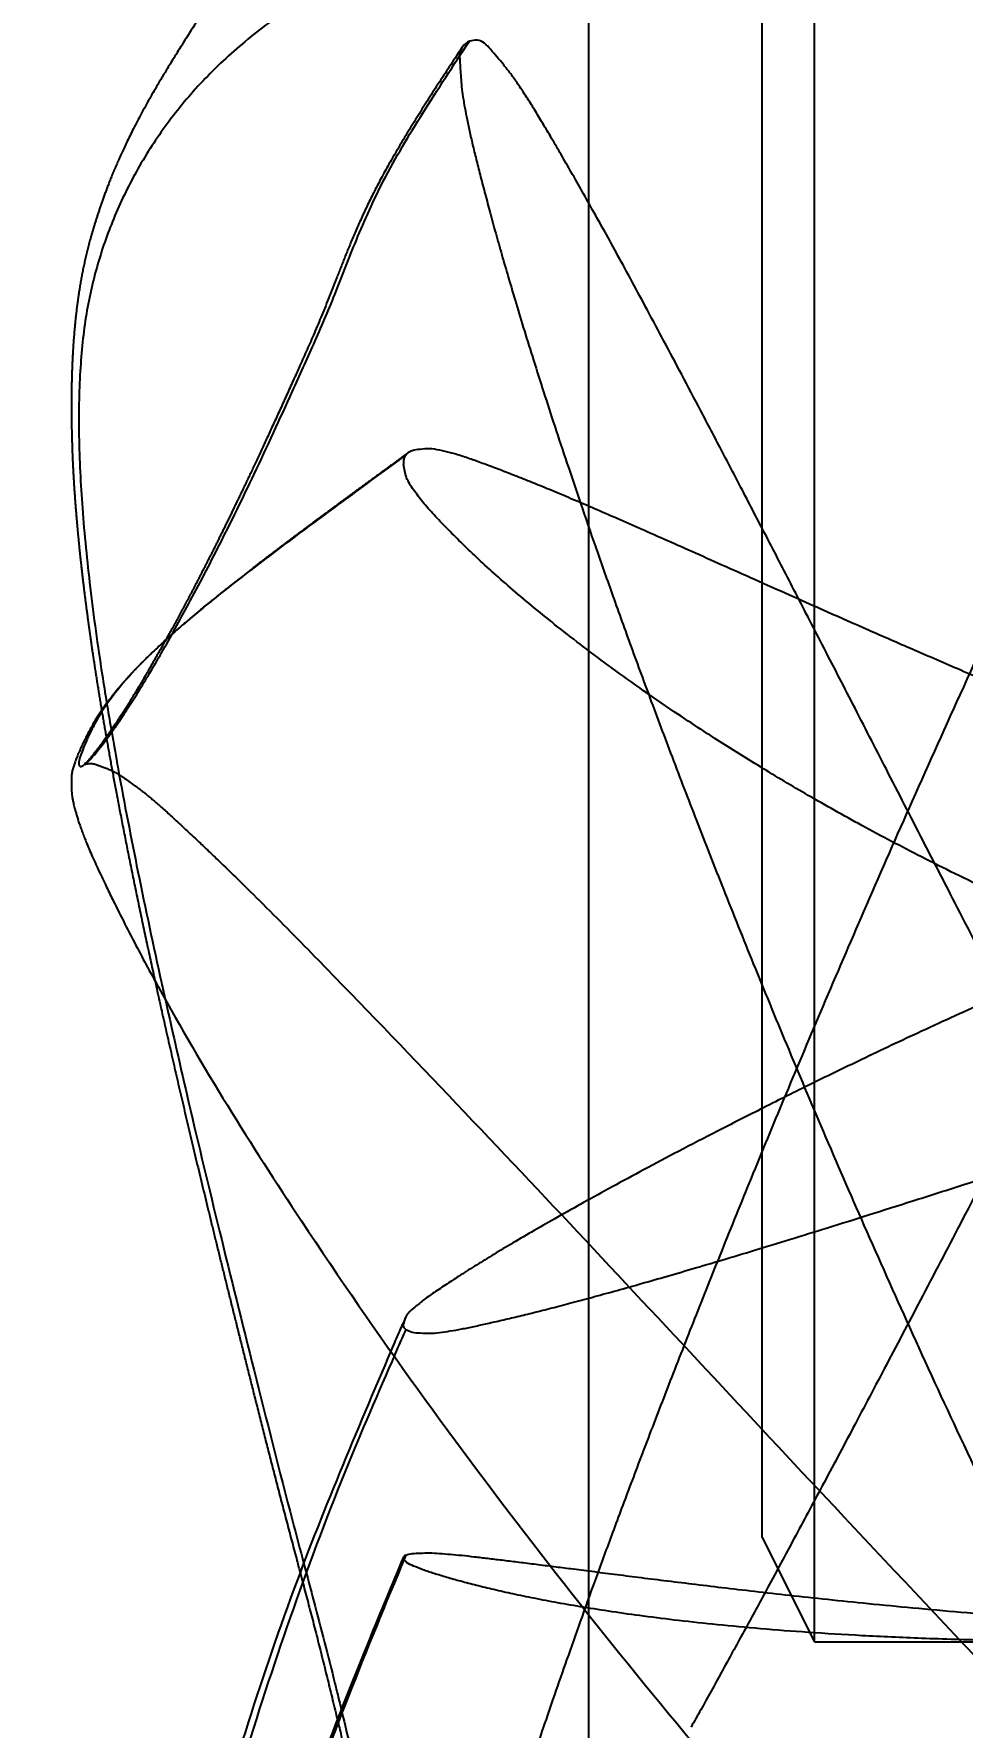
# Model space of a CAD drawing. Header units: millimetres. Extents: x 8981 to 59433, y 5244 to 14154.
# Drawn here: x 10587.6 to 10623.2, y 7675 to 7739.9 of the extents above; entities that cross this region are included whole.
import ezdxf

# ---------------------------------------------------------------- set-up
doc = ezdxf.new("R2010")
doc.units = ezdxf.units.MM
doc.linetypes.add('DASHED', pattern=[19.049999999999997, 12.7, -6.35])
for name, color, linetype in [('2虚线层', 6, 'DASHED'), ('4标注层', 3, 'Continuous'), ('6细线层', 4, 'Continuous')]:
    doc.layers.add(name, color=color, linetype=linetype)
doc.styles.get("Standard").update_dxf_attribs({"font": 'gbenor.shx', "bigfont": 'gbcbig.shx'})
doc.dimstyles.new('1-20英寸竖', dxfattribs={"dimscale": 20, "dimtxt": 3.5, "dimasz": 2.5, "dimexe": 1.5, "dimexo": 1, "dimgap": 0.5, "dimtad": 1, "dimdec": 0, "dimrnd": 1e-09, "dimzin": 12, "dimdsep": 46, "dimtxsty": 'Standard', "dimsah": 1, "dimcen": 0.09, "dimclrt": 1, "dimadec": 0, "dimazin": 3, "dimtfac": 1, "dimtdec": 0, "dimtofl": 0, "dimtmove": 0, "dimatfit": 3, "dimfxl": 0, "dimfrac": 2, "dimtolj": 1, "dimtzin": 12, "dimarcsym": 0})

# ---------------------------------------------------------------- blocks, each defined once
blk = doc.blocks.new('G$CE91B29D6')
at = {"layer": '6细线层'}
for p, q in [((135.5347477411115, -261.5752628272166), (135.5347477411115, 259.3674384866608)), ((128.8815373907992, -28.63014932035003), (128.8815373907992, 23.27713508240413)), ((126.8815373907992, -31.60283148207236), (126.8815373907992, 21.95640576211736)), ((142.5480206542843, -25.81640738039277), (142.4457262437054, -25.72651518532075)), ((128.8815373907992, -67.30298635538202), (128.8815373907992, -28.63014932035003)), ((126.8815373907992, -71.30298635538202), (126.8815373907992, -31.60283148207236)), ((151.1178354443246, -32.34214193210937), (151.1199142624819, -32.34394317073748)), ((142.5693691195183, -58.89131600898691), (142.63437570531, -59.11403922061436)), ((128.8815373907992, -67.30298635538202), (126.8815373907992, -71.30298635538202)), ((126.8815373907992, -71.30298635538202), (75.88153739079917, -71.30298635538202))]:
    blk.add_line(p, q, dxfattribs=at)
for points in [[(140.4289840906122, -86.85070632083807), (140.4756052018338, -86.70258867915254), (140.4773878277474, -86.44223300460726), (140.4588622412839, -86.16089151368942), (140.4357077003651, -85.85642149369232), (140.4072232320168, -85.52612053568009), (140.3581169442468, -85.16741940099746), (140.2869335617133, -84.77943452005275), (140.1981262750187, -84.36037551716436), (140.0937200439357, -83.90754921035841), (139.9727096305423, -83.41827659262344), (139.8344363178321, -82.88979961478617), (139.6788654401162, -82.31905980908778), (139.506134964452, -81.70249287597835), (139.3147754556694, -81.0362958679907), (139.102781155073, -80.3163536231732), (138.8679872219645, -79.5382115393877), (138.6080754193672, -78.69702826417051), (138.32059253838, -77.78753219218925), (138.0029017123588, -76.80395627510734), (137.6520285736033, -75.74002448213287), (137.2647964581111, -74.58887474017683), (136.8378872106978, -73.34293043520302), (136.3676696726316, -71.99379442993086), (135.8495877123632, -70.53234665549826), (135.27847765565, -68.9486059875926), (134.6486242580422, -67.23159155470785), (133.953606036418, -65.36923656240106), (133.1863088960954, -63.34824832330924), (132.3389161889636, -61.15394359547645), (131.4028457439699, -58.77003250550479), (130.3680847062924, -56.1785526482854), (129.2227901657307, -53.35977622109931), (127.9535085614034, -50.29188654501922), (126.5448129055285, -46.95074404240586), (124.9787903362148, -43.3097016151296), (123.2348210494229, -39.33927736966871), (121.2889554108688, -35.00689154886641), (119.1132966912546, -30.27659758168738), (116.6751840998613, -25.10871797637083), (113.9356169178345, -19.45971000392456), (110.8436136543014, -13.28294316167012), (107.3368091414877, -6.530978933093138), (103.335925609731, 0.8521610705647618), (98.79349905338222, 8.831664039287716), (94.24826530266637, 16.44858836929779), (90.16900428842837, 23.03718213993125), (86.46457067124629, 28.81389031419531), (83.09727557089263, 33.91691486327909), (80.07758917652154, 38.49056589778047), (77.3593020429098, 42.60851004056167), (74.87331966675902, 46.31114203820471), (72.58806686095977, 49.64713580219541), (70.48960530005479, 52.66523450228851), (68.56357496224427, 55.40499519242439), (66.79496335882777, 57.89843948290218), (65.39150010414505, 59.86340320669115)], [(124.2098295967289, 20.32712879718747), (130.9658498660856, 13.80608510866296), (135.7909078075745, 8.791979890782386), (139.286254692749, 4.970431534689851), (145.2907096090921, -2.06912572181318), (148.2658260128655, -5.923154854914173), (149.800906164498, -8.075613568304107), (150.6526806195461, -9.349708334775642), (151.1448860409864, -10.11809978133533), (151.4907195874684, -10.67356974992435), (151.756864822396, -11.11041671445128), (151.9712119921305, -11.46848071645945), (152.1548049551629, -11.78000276430976), (152.3302510426574, -12.08354872849304), (152.4951020050057, -12.3755363113014), (152.6568677480527, -12.6696320961928), (152.8156911664837, -12.96674090949818), (152.96776025083, -13.25996894529089), (153.1077225561448, -13.53829720709473), (153.231646225714, -13.79219861037564), (153.34202457212, -14.02481382340193), (153.4425737139964, -14.24247362744063), (153.535969086849, -14.44995697343256), (153.6232649366566, -14.64885872369632), (153.7049091066428, -14.83954130706843), (153.7812249752888, -15.02214821078815), (153.8527798921996, -15.19747433287557), (153.9200777010255, -15.36625531327445), (153.9835592433074, -15.52915506216232), (154.0436105066174, -15.68677276046947), (154.100573732444, -15.83966002729721), (154.1547533263647, -15.98832713614684), (154.2063958886274, -16.13317758706398), (154.2557055912175, -16.27453731268179), (154.3028685589516, -16.41271565819625), (154.3480555479609, -16.54800960142165), (154.3914237161362, -16.68070601799991), (154.433118107655, -16.81108363717794), (154.4733001821869, -16.93950356240384), (154.51213399686, -17.06638732238207), (154.5484634609156, -17.18779126531444), (154.5826111761116, -17.30455469060689), (154.6150432740533, -17.41807078430429), (154.6460228878268, -17.5291087339865), (154.6757192871728, -17.63815020152833), (154.7042515454077, -17.74552363529801), (154.7317088804402, -17.8514665083494), (154.7581617309907, -17.95615941449068), (154.7836678036683, -18.05974452139344), (154.8082759249219, -18.16233744064812), (154.8320284205683, -18.2640345786931), (154.8549627120801, -18.36491807049606), (154.8771124080949, -18.46505916956812), (154.8985080634438, -18.56452064670157), (154.9191777565711, -18.66335862269625), (154.9391521615171, -18.7616471942747), (154.9584570088618, -18.85944253217895), (154.9771121441581, -18.95677528087981), (154.9951362665006, -19.05367262510117), (155.0125470719495, -19.15015875140671), (155.0293550984197, -19.24621643556748), (155.0455684418985, -19.34179724648129), (155.0612064431616, -19.43691339890938), (155.0762874576458, -19.53157629061025), (155.0908285285541, -19.62579403398558), (155.1048471498498, -19.71958252810873), (155.1183558012553, -19.81292824342381), (155.1313752670967, -19.90588012360968), (155.1439389650905, -19.99858815514017), (155.1560659519591, -20.09111217339523), (155.1677650976189, -20.18344079132657), (155.1790450112157, -20.27556240430567), (155.1899143214532, -20.36746686592232), (155.2003806689017, -20.45913673460018), (155.2104519018167, -20.55055696435738), (155.22013580978, -20.64171265449841), (155.2294401507088, -20.73258938919753), (155.2383726583057, -20.8231732447166), (155.2469410150507, -20.91345063096378), (155.2551528559261, -21.00340831268113), (155.2630157926314, -21.09303368569817), (155.2705373446652, -21.18231408740394), (155.2777250110366, -21.27123755658977), (155.2845862255626, -21.35979242250323), (155.2911283559361, -21.44796725409105), (155.2973587102451, -21.53575097175781), (155.3032845053085, -21.62313240068033), (155.3089128340789, -21.7100989560131), (155.314250907787, -21.79664041113574), (155.3193058910974, -21.88274714816362), (155.3240847270199, -21.96840708353557), (155.3285921615743, -22.05356671870686), (155.3328317552068, -22.13813987490721), (155.3368077165642, -22.22203863656614), (155.3405249257767, -22.3051741895033), (155.3439889018618, -22.38745683152229), (155.3472057701283, -22.46879597799852), (155.3501822249227, -22.54910015990026), (155.3529254961022, -22.62827701610513), (155.3554439068967, -22.70625240169466), (155.3577487784632, -22.7830449239118), (155.361763515436, -22.9332762301201), (155.3650539647051, -23.07937920384575), (155.3676937380069, -23.22179353726096), (155.3697456828513, -23.36093445378356), (155.3712629647189, -23.49714351887815), (155.3722919746497, -23.63080482988153), (155.3728725322717, -23.76237756153569), (155.3730375617006, -23.89250387088396), (155.372812517845, -24.02166795893572), (155.3722207238161, -24.1499284527963), (155.3712806877875, -24.27810761658475), (155.3699830974647, -24.40931385278236), (155.3682284000524, -24.55297780130059), (155.3665553023302, -24.67472906294279), (155.365021948629, -24.77087338198908), (155.3631655321651, -24.87269672076218), (155.3609905633339, -24.97811919683591), (155.3585117216417, -25.08549945882987), (155.3557132733249, -25.19495672779158), (155.352576288321, -25.30669243307784), (155.3490813159578, -25.42086835030932), (155.3452081586429, -25.53762476856355), (155.3409357656919, -25.65708916401491), (155.336243187935, -25.77935542515479), (155.3311109551423, -25.90446111245546), (155.3255196864911, -26.03243480017409), (155.3194499005758, -26.1633027724456), (155.3128820200645, -26.29708965262398), (155.3057963875317, -26.43381882959511), (155.2981732710459, -26.57351275440305), (155.289992866964, -26.71619345829822), (155.281232367196, -26.86193044250831), (155.2718619088837, -27.01089359493926), (155.2669378443816, -27.08664259721991), (155.261848910638, -27.16326762607787), (155.2565907052913, -27.24079222313594), (155.2511586937317, -27.31924013060052), (155.2455482137584, -27.39863515959587), (155.2397545873382, -27.47900073358323), (155.2337730237477, -27.56036126974504), (155.2275985972219, -27.6427414737409), (155.2212262525418, -27.72616620315239), (155.2146508041033, -27.8106605183566), (155.2078666658335, -27.89625295740552), (155.2008676444375, -27.9829778757412), (155.1936473054075, -28.0708704435965), (155.1861990158641, -28.15996611630544), (155.1785159408309, -28.25030064152088), (155.1705910404407, -28.34191006491892), (155.1624170717978, -28.43483073555399), (155.1539865815275, -28.52909930946771), (155.1452919067078, -28.6247527532978), (155.1363251730063, -28.72182834614068), (155.127078293749, -28.82036367990077), (155.117542965264, -28.92039665940683), (155.1077048330762, -29.02202533103991), (155.0975262186685, -29.12557775166351), (155.0869616576665, -29.23144027497619), (155.0759629401573, -29.34000348148402), (155.0644790138313, -29.45166235137731), (155.0524558610477, -29.56681646103971), (155.0398361197867, -29.68587252870202), (155.0265447440752, -29.80937525129411), (155.0124798742318, -29.93807884922717), (154.9975337310889, -30.0727426444646), (154.98167150274, -30.21343393228017), (154.9649530294546, -30.35939243948087), (154.9474500463539, -30.50980121362954), (154.9292400404074, -30.66383994126227), (154.9104077768707, -30.82067418668885), (154.8910035387808, -30.97980102547444), (154.8710256488257, -31.14116483717225), (154.8504690359541, -31.30474079947453), (154.8293289280691, -31.47050392138772), (154.8076008734488, -31.63842894451227), (154.7852807332956, -31.8084903829731), (154.7623646938437, -31.98066253832076), (154.7388492644959, -32.15491948416457), (154.7147312871375, -32.33123503928073), (154.6900079445177, -32.5095827402547), (154.664676758387, -32.68993586942088), (154.6387355969482, -32.87226741563063), (154.6121826757872, -33.05655007436872), (154.585016571843, -33.24275617685635), (154.5572362271332, -33.4308576839976), (154.5288409487539, -33.62082617171109), (154.4998304293686, -33.81263273453806), (154.4702053516367, -34.00624605768826), (154.4399673789003, -34.2016349096084), (154.4091185675197, -34.39876828435808), (154.3776553728812, -34.59765255439561), (154.3455555307874, -34.79841110308189), (154.3127921371915, -35.0011915913783), (154.2793370931604, -35.20614388235845), (154.2451611011484, -35.41342007485218), (154.2133025051289, -35.60482643649448)], [(142.5477869994202, -6.385135803953744), (144.7475129327931, -7.373488826211542), (146.8605107049652, -8.598658462869935), (148.7245073606455, -9.979379979893565), (150.3395045790085, -11.49429105524905), (151.7025022850567, -13.12495326716453), (152.8214996316665, -14.84716200525872), (153.7024970966586, -16.6391091857804), (154.3574948067971, -18.4804910866078), (154.7974924956643, -20.4056205310626), (155.0354902445533, -22.60232889687177), (155.0844883536183, -25.0859607802704), (154.953486583122, -27.85200188634917), (154.6534849190348, -30.8998366802698), (154.1944833136358, -34.23386340751313), (154.0239535578721, -35.30624517356046)], [(139.0536387245365, -10.56091221026145), (139.2926882746824, -10.28039196052123), (139.52601876475, -10.03841556468979), (139.8125085047641, -9.921147414366715), (140.1109402849534, -9.958039997611195)], [(140.1109402849534, -9.958039997611195), (140.3663543583089, -10.15699747973122), (140.3854364053541, -10.1842201652471)], [(154.8897781436526, -37.69638656813186), (154.8234618668639, -37.64500316022895), (154.6534849190348, -37.48363054811489), (154.4427463253223, -37.24717114050873), (154.1944833136358, -36.93769370752852), (153.9056321037197, -36.54961537814233), (153.5814816764751, -36.08684235811234), (153.2178214461737, -35.53968932654243), (152.8214805786693, -34.91546873305924), (151.9194792014741, -33.40515572729055), (150.8774782977262, -31.52951876155566), (149.692477053889, -29.25905599829275), (148.3664766828724, -26.55567570379935), (146.8934756479421, -23.37551539880224), (146.0751253263288, -21.56525901635177), (145.2684749615573, -19.66377786488738), (144.444330889658, -17.58269510068931), (143.3984746801862, -15.3046123997774), (141.8998751676836, -12.72043717151973), (140.1109425480672, -9.958025015192106)], [(140.3853638860592, -10.18426780588925), (140.4388832626128, -10.2656220109202), (140.8837879485645, -10.94392098591197), (141.3148346859225, -11.60677361616399), (141.7298971013361, -12.2536145192571), (142.1270670675867, -12.88398127525579), (142.5046275229388, -13.49752785789315), (142.8610301715516, -14.09404437383637), (143.1947577045494, -14.67327528621536), (143.5043116416045, -15.23491917725187), (143.7882736631864, -15.77868570119608), (144.0458980946996, -16.30221088731196), (144.2795058245965, -16.80443475127686), (144.492513244898, -17.28638998966198), (144.688609558084, -17.7501326726051), (144.8708510388815, -18.19671112415381), (145.0418373140701, -18.6264741535997), (145.2040387083971, -19.03993595170323), (145.3596889571481, -19.43761722382624), (145.5107656884202, -19.82006790977903), (145.6590572166451, -20.18819669994991), (145.8055388619387, -20.54376107268035), (145.9498876220741, -20.88734356930945), (146.0920750693613, -21.2200970541453), (146.2321625956529, -21.54319190059323), (146.370275858716, -21.85778831003699), (146.5065206744903, -22.16487542365212), (146.6407561776423, -22.46479710564017), (146.7727972631537, -22.75773883273359), (146.90248418592, -23.04389227880165), (147.0296767893442, -23.32344719627872), (147.154254946784, -23.59659677720629), (147.2760895638921, -23.8634513374418), (147.3951457477369, -24.12402445892803), (147.5115869221472, -24.37859932880383), (147.6255779917547, -24.62746603158303), (147.7372771016517, -24.87090495193843), (147.8468358059608, -25.10918647190556), (147.9543974240505, -25.34256677830126), (148.0600289915883, -25.57114031095989), (148.1634867432722, -25.79433651594445), (148.2644533905395, -26.01144046371337), (148.3626170902708, -26.22176612401381), (148.4576684282356, -26.42465121648274), (148.5492994030201, -26.61945597990416), (148.6372810359308, -26.80572756170295), (148.7220575771489, -26.98444987449329), (148.8043926087403, -27.15729720378295), (148.8850122773283, -27.3258544690907), (148.9644408020386, -27.49126037291717), (149.0427608526506, -27.65372093813494), (149.1199946216502, -27.81331383425277), (149.1961653501921, -27.97011731530074), (149.2712968494006, -28.12420926883351), (149.3454134016492, -28.27566706715152), (149.4185397391402, -28.4245675757993), (149.4907010969901, -28.57098731829319), (149.5619232057788, -28.71500249672681), (149.6322322412589, -28.85668894241098), (149.7016547787198, -28.99612206500024), (149.7702176802986, -29.13337666855659), (149.8379479562127, -29.26852671615779), (149.904872612954, -29.40164505923167), (149.9710184632995, -29.53280311089475), (150.0364098669224, -29.66206582298037), (150.1010688784727, -29.78948973829392), (150.1650188322374, -29.91513226181269), (150.2282822345578, -30.03904847870581), (150.2908808811762, -30.16129142476711), (150.3528359727197, -30.28191233822145), (150.414168197588, -30.40096085879486), (150.4748977990084, -30.51848517649341), (150.5350446169459, -30.63453213882167), (150.5946283898511, -30.74914784904104), (150.653668103666, -30.86237642995548), (150.71216726482, -30.9742319349898), (150.7701258556181, -31.08472154627088), (150.8275438443952, -31.19385234289803), (150.8844211613023, -31.30163124972023), (150.9407576675721, -31.40806497167796), (150.9965531089538, -31.51315991592128), (151.0518070775279, -31.61692210147157), (151.1065189521023, -31.7193570563104), (151.16068784047, -31.82046969479416), (151.2143135898941, -31.92026606248692), (151.2673996304356, -32.01875842828304), (151.319950114862, -32.11596026387997), (151.3719692145669, -32.21188499510754), (151.4234611773127, -32.30654611357022), (151.4744303775215, -32.39995727676433), (151.5248813637727, -32.49213239678647), (151.5748188951247, -32.58308571658563), (151.6242479765051, -32.67283186980058), (151.6731738754743, -32.76138592290226), (151.7216021389895, -32.84876339591574), (151.7695385840916, -32.93498025962617), (151.8169892876604, -33.02005290659145), (151.8639605575436, -33.10399809770752), (151.9104588850596, -33.18683288560715), (151.9564908974999, -33.2685745167546), (152.002063292005, -33.34924032096751), (152.0471827759602, -33.42884759174194), (152.0918553452202, -33.5074123213999), (152.1360840656989, -33.58494533260819), (152.1798735083275, -33.66146008460782), (152.2232276573041, -33.73696904443204), (152.2661471468591, -33.81147896009497), (152.308631723673, -33.8849949950818), (152.350681128838, -33.95752222486772), (152.392295116485, -34.02906568511389), (152.4334734826543, -34.09963041089941), (152.4742160746091, -34.16922146873549), (152.5145228057363, -34.23784398275893), (152.554393670448, -34.3055031565018), (152.5938287497693, -34.37220429047011), (152.6328282197201, -34.43795279716142), (152.7095215589934, -34.56661421479657), (152.784477271066, -34.69153340905905), (152.8577008842685, -34.81275889894459), (152.893665460796, -34.87200243910775)], [(140.3854364053541, -10.1842201652471), (140.4756052018338, -10.4261994662229), (140.4773878277474, -10.70892298873514), (140.4588622412839, -11.01424195419531), (140.4357077003651, -11.34443474048749)], [(85.55995885461653, -109.33026977384), (86.32751465022648, -108.0053065072279), (89.76272938951934, -101.9919351028511), (93.54438078302974, -95.25606953608803), (97.6580695639559, -87.84836341568734), (101.6299548763045, -80.61191236134619), (105.12445005674, -74.16725719254464), (108.2165391956651, -68.39764399488922), (110.9730803816774, -63.19767189153936), (113.4454467845344, -58.49274564092048), (115.6744725694143, -54.22147098288406), (117.6922858515018, -50.33370978292078), (119.5254277791091, -46.78745683096349), (121.1959152286136, -43.54703403683379), (122.7221026289471, -40.58163213997614), (124.1195403029405, -37.86443460325245), (125.401451702156, -35.37186643783934), (126.5794674986237, -33.08321127446834), (127.6642431560167, -30.98033679870423), (128.6649116761246, -29.04695903824177), (129.5892872204267, -27.26836728467606), (130.4441391573482, -25.6312568836147), (131.2353981108599, -24.12358029291499), (131.9683101418623, -22.73441516689491), (132.6477078757443, -21.45392786583398), (133.2785956607395, -20.27353385079186), (133.8654198189461, -19.1853889512131), (134.4119388255485, -18.18220770196058), (134.9213922945046, -17.25725015311036), (135.3966305189961, -16.40430737449788), (135.8401584233352, -15.61765066895168), (136.254176212401, -14.89204293687362), (136.6406319615626, -14.22271384752821), (137.0014421231308, -13.60525033145677), (137.3397327353441, -13.0368189222645), (137.6587652367734, -12.51559785939753), (137.9607281777271, -12.03935258963611), (138.2474088742592, -11.60538142162841), (138.523695602008, -11.2141485363245), (138.7947888233894, -10.86830217239913), (139.0536387245365, -10.56091221026145)], [(140.4357077003651, -11.34443474048749), (140.4072232320168, -11.70237578055821), (140.3581169442468, -12.09078186529223), (140.2869335617133, -12.510532196844), (140.1981262750187, -12.96347620990127), (140.0937200439357, -13.4524235771969), (139.9727096305423, -13.98014892672654), (139.8344363178321, -14.54949013667647), (139.6788654401162, -15.16358352848329), (139.506134964452, -15.82607965159696), (139.3147754556694, -16.54084974189755), (139.102781155073, -17.31205863715149), (138.8679872219645, -18.14418666262645), (138.6080754193672, -19.04207170603331), (138.32059253838, -20.01094558369368), (138.0029017123588, -21.0564915771829), (137.6520285736033, -22.1848447950324), (137.2647964581111, -23.4026576380711), (136.8378872106978, -24.71721610764507), (136.3676696726316, -26.13652759825345), (135.8495877123632, -27.6691902698949), (135.27847765565, -29.3245066824602), (134.6486242580422, -31.11259094788693), (133.953606036418, -33.04441322560888), (133.1863088960954, -35.13189141137991), (132.3389161889636, -37.38799708732404), (131.4028457439699, -39.82690027332865), (130.3680847062924, -42.46394404163584), (129.2227901657307, -45.31563091790304), (127.9535085614034, -48.39982160739601), (126.5448129055285, -51.73581317346543), (124.9787903362148, -55.34433481784072), (123.2348210494229, -59.24764571560081), (121.2889554108688, -63.46951810317114), (119.1132966912546, -68.03516606276389), (116.6751840998613, -72.97119117318653), (113.9356169178345, -78.30521520494949), (110.8436136543014, -84.06456301815342), (107.3368091414877, -90.27351345552597), (103.335925609731, -96.9595976943383), (98.79349905338222, -104.0645373290172), (94.24826530266637, -110.7288765067933), (90.16900428842837, -116.4001607608516), (87.65353908289308, -119.7543969399994)], [(142.4475139667475, -25.72401480341796), (142.3047157385581, -25.64825629501138), (141.9951608962574, -25.58930615941063), (141.6454708733791, -25.5660721847089), (141.2613235450544, -25.62223323679063), (140.8473744671055, -25.71686891373247), (140.4031003126138, -25.84701566374861), (139.9272717367121, -26.00971578049939), (139.4168835113951, -26.19756387814414), (138.8675175485396, -26.40547040617093), (138.2759381615751, -26.63520103809424), (137.6389509708815, -26.88918901607394), (136.9531827773162, -27.17007337964606), (136.2150445374855, -27.48007748054806), (135.4205010914438, -27.82046789373271), (134.5648888628193, -28.19194157910533), (133.642943112106, -28.59566292818636), (132.6493071093419, -29.0340337313246), (131.5781876891115, -29.5095642459346), (130.4231795584046, -30.02455950214062), (129.1771375778326, -30.58110184641555), (127.8319701924183, -31.18100183503702), (127.4803166221091, -31.33742053830065)], [(142.4498720587426, -25.72149272961542), (142.4891854942971, -25.75037839671131), (142.559076775723, -25.80172939330805), (142.6286050238841, -25.85281170497183), (142.6977658578389, -25.90362259210087), (142.7665555886188, -25.95415982638951), (142.8349715796494, -26.0044219478732), (142.9030132572361, -26.05440900684334), (142.9706784290456, -26.1041198525345), (143.0379650964596, -26.15355346747674), (143.1048717553922, -26.20270918309689), (143.1713973310971, -26.25158663233742), (143.2375411204257, -26.30018570530228), (143.3033027340853, -26.34850650769658), (143.3686820482098, -26.39654932462145), (143.4336791615196, -26.44431458890904), (143.4982943580681, -26.49180285504553), (143.5625280774393, -26.5390147769358), (143.6263808914655, -26.58595109079033), (143.6898534800121, -26.63261260010768), (143.7529466179394, -26.67900016589556), (143.8156611648583, -26.72511469770689), (143.8779980530226, -26.77095714770257), (143.9399582808101, -26.81652850715909), (144.0015429099285, -26.86182980309241), (144.0627530635529, -26.90686209721025), (144.1840547285237, -26.99612410285044), (144.3038734550782, -27.08432373299729), (144.4222204563403, -27.17147083661985), (144.5391081524276, -27.25757604080718), (144.6545503976949, -27.34265092562418), (144.7685697795087, -27.42671348107979), (144.8812226475411, -27.50980679551139), (144.9925739354649, -27.59198024717625), (145.1026846458399, -27.67328020825516), (145.2116104028382, -27.75374898733571), (145.3194067551949, -27.83342875598464), (145.4261265768864, -27.91235963709187), (145.5318203409397, -27.99057992536109), (145.6365340099865, -28.06812454620376), (145.7403085184478, -28.14502470870502), (145.8431790321329, -28.22130739630666), (145.9451741901421, -28.29699485865422), (146.0463163218656, -28.3721048271982), (146.1466224258029, -28.44665129389614), (146.2461058673643, -28.52064581797458), (146.3447784883165, -28.59409911208786), (146.4426526538291, -28.66702256549615), (146.5397428403803, -28.73942941217683), (146.6360656869792, -28.81133472500369), (146.7316220858329, -28.88274198805448), (146.8264019255721, -28.95364652061835), (146.9203996862479, -29.02404700173065), (147.0136144300186, -29.09394532162696), (147.1060466355839, -29.16334421036299), (147.1976973422998, -29.23224661243148), (147.2885677348086, -29.30065539793577), (147.3786589195215, -29.36857320694253), (147.4679718063408, -29.43600238079671), (147.5565070704752, -29.50294494535774), (147.6442651589596, -29.56940262566786), (147.7312463167318, -29.63537687563803), (147.8174506257483, -29.70086891623214), (147.90287805155, -29.76587977388408), (147.9875284851723, -29.83041031809989), (148.0714017841228, -29.8944612959167), (148.1544978087031, -29.95803336100653), (148.2368164546051, -30.02112709870562), (148.318357676194, -30.08374304580502), (148.3991215051346, -30.14588170323987), (148.4791080624991, -30.20754354493693), (148.5583175615602, -30.26872901793104), (148.6367503003412, -30.32943853572942), (148.7144065116727, -30.38967235642485), (148.7912853815787, -30.44942978967447), (148.867385704928, -30.5087097279029), (148.9427064013862, -30.56751107564196), (149.0172464949273, -30.62583272869233), (149.0910050775119, -30.68367355142254), (149.1639812802159, -30.74103235150687), (149.2361742350467, -30.79790784895886), (149.3075830311709, -30.85429864376783), (149.3782066636913, -30.91020317852963), (149.4480439908066, -30.96561969851609), (149.5170936714121, -31.02054620871786), (149.5853540309899, -31.0749803641811), (149.652823775933, -31.12892004533205), (149.7195020540812, -31.18236337578855), (149.7852904041492, -31.2352298082551), (149.850046321676, -31.28740235499572), (149.9136279597142, -31.33876324840821), (149.9758958368757, -31.38919533835724), (150.0367148573705, -31.43858373363037), (150.0959527193763, -31.48681454570033), (150.1815636073434, -31.55674480868038), (150.2631617392608, -31.62365502410103), (150.3411270304778, -31.6878298074007), (150.4158986703687, -31.74960724601988), (150.4878400935986, -31.8092675304506), (150.557144253441, -31.86695273499936), (150.6239772633844, -31.92278442380484), (150.6885042832428, -31.97688499500509), (150.7508908565351, -32.02937879355159), (150.81130226601, -32.08039156638552), (150.8698486265921, -32.13000383041799), (150.9451255555459, -32.1940526800463), (151.017453271822, -32.25587387057021), (151.0857720029735, -32.31452414672822)], [(142.5477713783466, -25.81609809503425), (144.7475129327931, -27.42880836559925), (146.8605107049652, -28.99149275117088), (148.7245073606455, -30.40495694440324), (150.3395045790085, -31.68811211606953), (151.119915957489, -32.34387991053518)], [(142.5480206542843, -25.81640738039277), (142.6103730638706, -25.92443309200462), (142.6413537123435, -26.0476205535233), (142.63437570531, -26.18132952519227)], [(120.188107851819, -42.49959351925645), (122.7697035632291, -41.2254110617796), (125.0651703960457, -40.01312077150214), (127.1143333622449, -38.86268065299373), (128.950288396255, -37.77310754184145), (130.6000519096115, -36.74287832027767), (132.0862559098014, -35.77014731883537), (133.4275574310877, -34.8523265857948), (134.639389839881, -33.98625344096217), (135.7353095718854, -33.16916676529218), (136.7273587527879, -32.39867056440562), (137.6263180579253, -31.67267533380073), (138.4412482808539, -30.98870005120989), (139.1783796948575, -30.34324501012452), (139.8432240727552, -29.7337483104784), (140.4420247906082, -29.15876109257806), (140.9814266897001, -28.6172111404594), (141.4673824831107, -28.10770513815805), (141.8951622042068, -27.62298454029951), (142.2498232926437, -27.15320732595865), (142.5193706787386, -26.69517806381918), (142.63437570531, -26.18132952519227)], [(127.4803166221091, -31.33742053830065), (126.3786281979837, -31.82603716978338), (124.8074741521114, -32.51868729828857), (123.1078867119932, -33.26148783136159), (121.2681479844459, -34.05694528808817), (119.2754327551656, -34.90772770799231), (117.1154045303547, -35.81633866170887)], [(151.119915957489, -32.34387991053518), (151.7025022850567, -32.85752554703504), (151.7730237617352, -32.92144583980553)], [(151.7730237617352, -32.92144583980553), (152.2599481315547, -33.37573846650776)], [(152.2598649439597, -33.3758119426202), (152.2845989288026, -33.39955021010246), (152.3566610197731, -33.46902279544156), (152.4177828262755, -33.52838790288661), (152.4764235130706, -33.58575142000336), (152.5330157232665, -33.64151154796127), (152.5878096790248, -33.69589337671641), (152.692679270097, -33.80111976840999), (152.7921013924488, -33.90236964519136), (152.8868904634573, -34.00036257063039), (152.9777229343736, -34.09570602246094), (153.0652003660061, -34.18895361502655), (153.1498901042351, -34.28065271116793), (153.2323472378039, -34.37136741366703), (153.312697485947, -34.46121019020211), (153.3909888760381, -34.55021071946248), (153.4672605273508, -34.63838968775235), (153.5415429006525, -34.72575881611556), (153.6138585935541, -34.81232150143478), (153.6842237496012, -34.89807418582495), (153.7526500028753, -34.98300842090975), (153.8191468845316, -35.0671135551529), (153.8837291672089, -35.15038583241403), (153.9464213456222, -35.23283362097573), (154.0072518437364, -35.31446979404427), (154.0662524233767, -35.39531114639249), (154.1234684101501, -35.4753930051811), (154.17897158295, -35.55478886282071), (154.2328318924838, -35.63357236073352), (154.2851208540806, -35.71182244084775), (154.3359130387389, -35.7896262811264), (154.3852800158047, -35.86707066756207), (154.4332918170103, -35.94424436078407), (154.4800170519584, -36.02123875590041), (154.525505697281, -36.09811872802675), (154.5695978188151, -36.17454143869691), (154.591101211422, -36.2124991932651)], [(152.2599481315547, -33.37573846650776), (152.8214996316665, -33.93616745690815), (153.7024970966586, -34.94419744121842), (154.3574948067971, -35.90145739982836), (154.6036362153673, -36.36024960165378), (154.7974924956643, -36.77420064306352), (154.9410154576608, -37.11462413158733), (155.0354902445533, -37.37930988089647), (155.0830659977355, -37.57461492845323), (155.0894619197779, -37.64577213593293), (155.0844883536183, -37.69913909956813), (155.0681493859001, -37.73488333763089), (155.0406909351432, -37.75260650308337), (154.953486583122, -37.73463829641696), (154.9278686995813, -37.72065364499576)], [(152.893665460796, -34.87200243910775), (152.9292000773557, -34.93034205492586), (152.9989849067488, -35.0443374440074), (153.0670680803441, -35.15480324230157), (153.1334697165721, -35.26180978084449), (153.19821336113, -35.36543462018017), (153.2613197657474, -35.46575027587824), (153.3228025454291, -35.56281701568514), (153.3823132039242, -35.65612854948267), (153.4389549241596, -35.74434218369424), (153.4918319442504, -35.82615313504357), (153.5405745254093, -35.9010955147678), (153.5858672800669, -35.97031915467232), (153.628403684982, -36.03495859808754), (153.6882208137968, -36.12523432110902), (153.7447632224494, -36.20987805759069), (153.799212583267, -36.29073367069941), (153.8517537013822, -36.36812446347903), (153.9024506080159, -36.44218685023952), (153.951374208481, -36.51306407630909), (153.9985963440695, -36.58089800528251), (154.044190520347, -36.6458302201936), (154.088232125082, -36.70800234994385), (154.144672725276, -36.78684959525708), (154.1986765814208, -36.86137425259221), (154.2504267850154, -36.93189679447096), (154.3000658395895, -36.99867523950525), (154.3477054442474, -37.06192110199481), (154.4045878722527, -37.1362926249858), (154.4585778936007, -37.205654737656), (154.5096506484979, -37.27008281683084), (154.5577537565687, -37.32961616816465), (154.6114413150781, -37.39460169104859), (154.6605146293723, -37.45247377967462), (154.7115095201143, -37.51078584836796), (154.7628094813981, -37.56714388879482), (154.8183710509174, -37.62490774283651), (154.8732077106097, -37.67758518049959), (154.8731434717038, -37.67803074838594)], [(154.0239535578721, -35.30624517356046), (153.8551577729368, -36.31356747064274)], [(154.2133025051289, -35.60482643649448), (154.2102336659291, -35.62317454337608), (154.17452309087, -35.83556398481596), (154.1379964686193, -36.05074746732134), (154.1006196801745, -36.26888648304157)], [(153.8551577729368, -36.31356747064274), (153.6506381015488, -37.47808156558312)], [(154.1006196801745, -36.26888648304157), (154.0623573874318, -36.49014500598423), (154.0370158720025, -36.63559391419403)], [(154.591101211422, -36.2124991932651), (154.6122342971348, -36.25024488545023), (154.653035369628, -36.32437266630586), (154.6919106663399, -36.39656993513927), (154.7289912737169, -36.46689189539757), (154.7643897067019, -36.53537526424043), (154.8145373919242, -36.63468601030763), (154.861374058687, -36.72988699423149), (154.9051090701678, -36.82091104600113), (154.9459121394166, -36.9076501984382), (154.983922729195, -36.98996815283317), (155.0193233209857, -37.06786844122689), (155.0524855683752, -37.14199268701486), (155.0834920983025, -37.21250873990357), (155.1215765000516, -37.30110461020377), (155.1560797411212, -37.38377486472018), (155.1872164913648, -37.46095632668585), (155.2152527886637, -37.53321754792705), (155.2462701563918, -37.61733027966693), (155.2732382080712, -37.69551020639483), (155.2964732646205, -37.768456443795), (155.3197270081573, -37.84960922482423), (155.3381325201326, -37.92394041339867), (155.3536972589054, -38.00171308009885), (155.3645154087999, -38.07915200502612), (155.3701712078609, -38.16714630986098), (155.3716534328842, -38.25357661198359), (155.3726627704882, -38.33784359309357)], [(154.0370158720025, -36.63559391419403), (154.0231730220103, -36.71468955255114), (153.983028782458, -36.94268924812786), (153.9418856202819, -37.17431589588523), (153.8997032352918, -37.40974404977169), (153.856439889335, -37.64915122638922), (153.8120525655531, -37.89271450380329), (153.7664971527838, -38.14061172900256), (153.7197213470199, -38.39306044834666), (153.6714663476878, -38.65137362503447), (153.6212263488405, -38.91812986356672), (153.5684588010618, -39.1960187581135), (153.5128056182721, -39.48668342689052), (153.454467208051, -39.78883198217954), (153.3937543788188, -40.10065135336481), (153.3309972425186, -40.42029269295745), (153.2665459783011, -40.74586969765369), (153.2007682341346, -41.07547258678824), (153.1338955638194, -41.40792786760721), (153.0659387939804, -41.74318211816717), (152.9968881950908, -42.08127988921478), (152.926733573825, -42.42226702766493), (152.8554645198592, -42.76619017648045), (152.7830704133221, -43.11309675243683), (152.7095404238635, -43.46303492819425), (152.6348635199674, -43.81605361879338), (152.5590284680211, -44.17220247397199), (152.4820238388338, -44.5315318738576), (152.4038380076372, -44.89409292978235), (152.3244591587418, -45.25993748940527), (152.2438752864682, -45.62911815056577), (152.1697083552563, -45.96700770116877)], [(153.6506381015488, -37.47808156558312), (153.5814816764751, -37.86042923585046), (152.8214805786693, -41.79067152319476), (151.9194792014741, -46.03812252753414), (151.7700244662547, -46.71341215702705)], [(154.9280590404951, -37.72041507565882), (154.9002538080522, -37.70458571217023), (154.8280169544005, -37.67256942228414), (154.7501377211147, -37.65281822637189), (154.6698274118089, -37.64317097840831), (154.5797544549414, -37.64602688967716), (154.5006604715445, -37.65853216871619), (154.4271947051593, -37.68057324329857), (154.3166856429734, -37.72004061494954), (154.1872984645152, -37.76698139391374), (154.1159563622632, -37.79375780920964), (154.0418844268852, -37.82265016646124), (153.9663789103934, -37.85362710570917), (153.8911713612461, -37.88643908884842), (153.819435860888, -37.91999677778222), (153.7511413590246, -37.95439399348106), (153.6792483049639, -37.99319965648465), (153.6029350989693, -38.03702798939776), (153.5217258696639, -38.08626228140201), (153.4353862255075, -38.14100893400609), (153.345411492438, -38.20005079335533), (153.2514735319846, -38.26354249415454), (153.154198797346, -38.33121130650397), (153.0533379576364, -38.40335678856354), (152.9483717781686, -38.48047599731945), (152.8389512933054, -38.56294535426423), (152.7245667725065, -38.65125211537816), (152.6045350487539, -38.74601471179631), (152.4778787474343, -38.84818795486353), (152.3436907370769, -38.9587663251441), (152.2009585070618, -39.0788662286941), (152.0483371493601, -39.20991562039126), (151.8842292771869, -39.35358714673202), (151.706563365572, -39.51197929726914), (151.5126767111205, -39.68769712687936), (151.2991167213031, -39.88397343782708), (151.0612451498591, -40.10490957822185), (150.7910177082949, -40.35762240260374), (150.4761328705781, -40.65408974885941), (150.098589157612, -41.01235878129955), (149.6265176096194, -41.46459244540893), (148.9949119453513, -42.07693186239339), (148.0332988183209, -43.02465033566114), (145.915834677332, -45.16794873855542), (126.1246883793929, -66.11167467781343), (101.5181130756819, -92.34076807869133), (88.97809342287565, -106.5266425934387), (85.41079517819071, -110.8755997427506), (82.42141492284918, -114.7204575863434), (81.17588821791196, -116.3816112983041), (80.60051619626665, -117.1626645496581), (80.31763348627919, -117.5533437390113)], [(154.9077465915316, -37.70835603540763), (154.8897781436526, -37.69638656813186)], [(154.9278686995813, -37.72065364499576), (154.9077465915316, -37.70835603540763)], [(155.3726627704882, -38.33784359309357), (155.3730388022223, -38.41426133352797), (155.3717171064773, -38.54262941342313), (155.367859062665, -38.65157262480352), (155.3614369248235, -38.75119312258903), (155.3521183877447, -38.84661408257671), (155.33832244102, -38.94785535754636), (155.3156593189769, -39.07486708159558), (155.2991654089847, -39.15310423308983), (155.2776298270755, -39.24557542870753), (155.2494825664171, -39.35667422192637), (155.2160135991135, -39.47992972936481), (155.1775977052012, -39.61243574705441), (155.1334670539209, -39.75548429810442), (155.0827413554498, -39.91056350443978), (155.0243700360143, -40.07955236500129), (154.9572954791793, -40.26429289858788), (154.8806716920071, -40.46569658501539), (154.7926747714364, -40.68674417759757), (154.6908301095673, -40.93166204926092), (154.5718272681543, -41.20627070276532), (154.4311438230061, -41.51882201910485), (154.2623590928697, -41.88167790009174), (154.0561180076757, -42.31418370641768), (153.7979695731037, -42.84485464473255), (153.4562743789711, -43.53087751602288), (152.9560101702073, -44.50493728171568), (152.0362744405129, -46.21507199108601), (146.5623490772405, -55.16217659111135), (127.3921911622592, -80.04753362177871), (103.6372863649585, -105.0972579930676), (91.7063395212599, -116.6692852510605), (88.10681820094669, -120.2139815615956)], [(152.1697083552563, -45.96700770116877), (152.1620736037576, -46.00168992218096), (152.0790398846575, -46.37771069619339), (151.9947595968106, -46.7572388635017), (151.9092180141442, -47.14033354399726), (151.8224002382913, -47.5270545470994), (151.7342912200102, -47.91746230691206), (151.6448757945755, -48.31161778594833), (151.5541387264811, -48.70958233310375), (151.4620647671827, -49.11141748260707), (151.3686387398475, -49.51718467648607), (151.2738456324869, -49.92694489995483), (151.177670723685, -50.34075816429686), (151.0801014675953, -50.75867146044038), (150.9811292140939, -51.18070859566797), (150.8807453409963, -51.60689193417784), (150.7789405239009, -52.03724592656363), (150.6757045191907, -52.47179801156744), (150.5710260224723, -52.9105792370392), (150.4648926275977, -53.35362448950764), (150.357290903964, -53.80097229243256), (150.2482065725335, -54.25266419292893), (150.1376247777798, -54.70874378469307), (150.0255304471784, -55.16925540671218), (149.9119139732056, -55.6342376829125), (149.7967748799556, -56.10375692835078), (149.6801133089893, -56.57789551315363), (149.5619306386643, -57.05673423444387), (149.442229131163, -57.54035374172963), (149.3210116065302, -58.02883583621588), (149.1982811604821, -58.52226461831015), (149.0739574645841, -59.02106201718561), (148.9474349803486, -59.52775276033208), (148.8178914048904, -60.04571755765937), (148.6844853739449, -60.57840474077966), (148.5463302889102, -61.12930787529331), (148.4030262435981, -61.69959826022387), (148.2547444365182, -62.28804954013322), (148.1016750754052, -62.89330326917116), (147.944004543052, -63.51396960730199), (147.7819183682286, -64.14862657908816), (147.6156043837973, -64.79581992723979), (147.4452560105556, -65.45406361308414), (147.2708794390046, -66.12258990050759), (147.0922049562641, -66.80190025642514), (146.9097269819313, -67.4914630188141), (146.724128740766, -68.19104554550722), (146.5929644973212, -68.68574144842569)], [(151.7700244662547, -46.71341215702705), (150.8774782977262, -50.62402873323299), (149.692477053889, -55.5707501154393), (148.3664766828724, -60.90858117537573), (146.8934756479421, -66.67057596612722), (146.4558637858563, -68.32287274580449)], [(120.188107851819, -46.72811158350669), (122.7697035632291, -47.90583334700204), (125.0651703960457, -48.98839137214236), (127.1143333622449, -49.98293046257459), (128.950288396255, -50.89652391243726), (130.6000519096115, -51.73587351490278), (132.0862559098014, -52.50720328441821), (133.4275574310877, -53.21665469766594), (134.639389839881, -53.87018729536794), (135.7353095718854, -54.47290483710822), (136.7273587527879, -55.02918933914043), (137.6263180579253, -55.54282819735818), (138.4412482808539, -56.01756150124129), (139.1783796948575, -56.45752009970602), (139.8432240727552, -56.86590460943989), (140.4420247906082, -57.24495839106385), (140.9814266897001, -57.59652295673732), (141.4673824831107, -57.92251451022457)], [(118.8497492754095, -50.59506727033295), (119.5254277791091, -51.8982408742886), (121.1959152286136, -55.10997150244657), (122.7221026289471, -58.02982000610791), (124.1195403029405, -60.68921566021163), (125.401451702156, -63.11534441099502), (126.5794674986237, -65.33175564429257), (127.6642431560167, -67.35881171922665), (128.6649116761246, -69.21453997457866), (128.7719749313974, -69.41219882050063)], [(141.2613235450544, -59.44793738098815), (140.8473744671055, -59.39179166522808), (140.4031003126138, -59.31433092907537), (139.9272717367121, -59.21709203941282), (139.4168835113951, -59.1042646887945), (138.8675175485396, -58.97868936799932), (138.2759381615751, -58.83907347475179), (137.6389509708815, -58.68366161442827), (136.9531827773162, -58.51049748889636), (136.2150445374855, -58.31779431621544), (135.4205010914438, -58.10427350725513), (134.5648888628193, -57.86893553519621), (133.642943112106, -57.61040322750341), (132.6493071093419, -57.32639519020449), (131.5781876891115, -57.01440809050109), (130.4231795584046, -56.67190070531797), (129.1771375778326, -56.29629169905093), (127.8319701924183, -55.8849800581811), (126.3786281979837, -55.43516634916887), (124.8074741521114, -54.94330021576025), (123.1078867119932, -54.40546966949478), (121.2681479844459, -53.81741431623232), (119.2754327551656, -53.17432746023405), (117.4512723189973, -52.58075839630328)], [(141.4673824831107, -57.92251451022457), (141.8951622042068, -58.22839788929559), (142.2498232926437, -58.52093384298496), (142.5193706787386, -58.80247432063334), (142.5651091932514, -58.89310871821363)], [(142.5692393760391, -58.89171351632103), (142.6625930451983, -59.10230583057273)], [(142.5480206542843, -59.33257410908118), (142.3047157385581, -59.43251340172719), (141.9951608962574, -59.46743705007248), (141.6454708733791, -59.48118540190626), (141.2613235450544, -59.44793738098815)], [(142.5477962502473, -59.33274905639701), (142.8488864171513, -60.01687398483045)], [(142.5480206542843, -59.33257410908118), (142.6103730638706, -59.26811776589602), (142.6413537123435, -59.19437353499234), (142.63437570531, -59.11403922061436)], [(142.6625930451983, -59.10230583057273), (142.7310978359737, -59.25711408781353)], [(142.7310978359737, -59.25711408781353), (142.9830544394636, -59.82858152140398)], [(142.8488864171513, -60.01687398483045), (144.7475129327931, -64.45952002250124), (146.8605107049652, -70.02831117063761), (148.7245073606455, -75.67773872555699), (150.3395045790085, -81.39387873839587), (151.7025022850567, -87.16515365894884), (152.8214996316665, -92.97856712760404), (153.7024970966586, -98.8214431606466), (154.3574948067971, -104.6839135768823), (154.7974924956643, -110.5822691568173), (155.0056419427701, -115.468064066954)], [(142.9830544394636, -59.82858152140398), (146.8418795689204, -69.29171692219097), (150.3027655360484, -80.26693569042254), (152.6991621124753, -90.79853966110386), (154.2209336877995, -100.781663668924), (155.0487527064242, -110.114383603679), (155.3569475979739, -118.7673511398025), (155.3547167600327, -124.1948162198532)], [(120.188107851819, -71.25132267852314), (122.7697035632291, -71.1739672080148), (125.0651703960457, -71.06993000907823), (127.1143333622449, -70.94490709155798), (128.950288396255, -70.80378236051183), (130.6000519096115, -70.65070879110135), (132.0862559098014, -70.48919754300732), (133.4275574310877, -70.32209832244553), (134.639389839881, -70.1516540372977), (135.7353095718854, -69.97974333947059), (136.7273587527879, -69.80795889475849), (137.6263180579253, -69.63766230619512), (138.4412482808539, -69.46986326761544), (139.1783796948575, -69.30506791570224), (139.8432240727552, -69.143788461457), (140.4420247906082, -68.98666204523761), (140.9814266897001, -68.83430559467524), (141.4673824831107, -68.68713843310252), (141.8951622042068, -68.54372211860027), (142.2498232926437, -68.40158566343598), (142.5193706787386, -68.2600526472088), (142.63437570531, -68.09783376415726)], [(142.6397972907134, -68.05054492887575), (143.9456025314712, -71.20078891993035), (145.5475111416736, -75.25228840205818), (147.0159078854331, -79.27595070912503), (148.3606244334214, -83.26438542676624), (149.5781935974219, -87.20703562826384), (150.6656710886591, -91.09950539364945), (151.6248850328111, -94.93950950633734), (152.4577767829605, -98.71238105173688), (153.1680967406564, -102.4095088921022), (153.7626156396427, -106.0277009643614), (154.2499683573105, -109.5617243341403), (154.6369583363839, -113.0055063308682), (154.9310353127503, -116.3475073950831), (155.1425763600701, -119.5528923375532), (155.2814712197714, -122.6214141284581), (155.3554159932964, -125.5416499896673), (155.3722803238043, -128.2914589849534), (155.3407264965781, -130.9020551946014), (155.2677822792166, -133.3844426728319), (155.1593415466332, -135.7456663418561), (155.0195204149195, -137.9964738405542), (154.85139262762, -140.1487822397612), (154.6578632387527, -142.2121984217083), (154.4415908920773, -144.1943406644277), (154.2047176853948, -146.1018986013951), (153.9497531390944, -147.9352215956897), (153.6799401314192, -149.6894879682222), (153.3984441169732, -151.3606191899162), (153.1073539973431, -152.9509505182505), (152.8076849541822, -154.4674578279955), (152.4999595609688, -155.9177189361071), (152.1845760549613, -157.3082386160968), (151.8619212721669, -158.6441244707676), (151.5322312106573, -159.9297168696066), (151.1953848264375, -161.169661398977), (150.8512213872009, -162.3678066325374), (150.5011325338119, -163.5219795843586), (150.1472638462865, -164.6279620049754), (149.7915067681306, -165.6830917887855), (149.4357131784045, -166.6865842822008), (149.0823032147446, -167.6377041535452), (148.7357695027449, -168.530740009388), (148.4024076209598, -169.356302499189), (148.0834647975125, -170.1161569202086), (147.7739489096411, -170.8245547012193), (147.4667192789921, -171.4993005488068), (147.1521067711719, -172.1618872145191), (146.8360953386136, -172.8000932038995), (146.5337765858703, -173.3872475672979), (146.2539210933455, -173.9144357861951), (145.9949773595863, -174.3913631419418), (145.7562504288935, -174.8239489174448), (145.5367924803131, -175.2171485495055), (145.3357130614304, -175.5748214673949), (145.1520467399814, -175.9002678331453), (144.9879930391171, -176.1906965636881), (144.8412763522201, -176.450864132843), (144.6851854509869, -176.7281678727595), (144.4857239703842, -177.0802837652154), (144.2232358464234, -177.5367217015009), (143.8721745721259, -178.1339339205297), (143.4004920263969, -178.9117710801074), (142.6720381871992, -180.0608818331966), (140.8191016744086, -182.7581818831386), (134.616256784574, -190.4703937621089), (131.7300076781967, -193.6867619787809), (130.194787143656, -195.3697843332775), (129.241779085175, -196.4222557548201), (128.9529646336296, -196.7447504349984)], [(141.2613235450544, -67.9172388871666), (140.8473744671055, -67.94810543954372), (140.4031003126138, -67.99035634216852), (139.9272717367121, -68.04285217041615), (139.4168835113951, -68.10301413829438), (138.8675175485396, -68.1690386403352), (138.2759381615751, -68.24130504974164), (137.6389509708815, -68.32035695842933), (136.9531827773162, -68.40674188220873), (136.2949187177428, -68.49059588531964)], [(142.5480206542843, -67.98044029902667), (142.3047157385581, -67.92573868867476), (141.9951608962574, -67.90647094172891), (141.6454708733791, -67.89886406273581), (141.2613235450544, -67.9172388871666)], [(142.5851245633521, -68.07021956110839), (144.7475129327931, -73.38497689180076), (146.8605107049652, -79.103976234328), (148.7245073606455, -84.767975651077), (150.3395045790085, -90.3809745835606), (151.7025022850567, -95.94697448518127), (152.8214996316665, -101.4739737705095), (153.7024970966586, -106.9679738301784), (154.3574948067971, -112.4369729657192), (154.7974924956643, -117.8669726250228), (155.0354902445533, -123.1849724391941), (155.0844883536183, -128.3789721826324), (154.953486583122, -133.4429720020853), (154.6534849190348, -138.3709712389391), (154.1944833136358, -143.1519708652049), (153.5814816764751, -147.7749710547505), (152.8214805786693, -152.2249702994013), (151.9194792014741, -156.4849700256018), (150.8774782977262, -160.5339694648283), (149.692477053889, -164.3459698717343), (148.3664766828724, -167.8899687031517), (146.8934756479421, -171.1269692080095), (146.0751253263288, -172.6228171926923), (145.2684749615573, -174.0129691828042), (144.444330889658, -175.3508695033379), (143.968057307341, -175.9428439474432), (143.3984746801862, -176.4599689830793), (142.7008364823841, -176.8953052030411), (141.9614922161409, -177.2331650758861)], [(142.5477890110769, -67.98032974579837), (142.5851245633521, -68.07021956110839)], [(142.5480206542843, -67.98044029902667), (142.6427585882329, -68.05153257690836)], [(142.6427585882329, -68.05153257690836), (142.6413537123435, -68.055030612275), (142.6198774212235, -68.07768560608383)], [(136.2949187177428, -68.49059588531964), (136.2150445374855, -68.5008099230472), (135.4205010914438, -68.60255144617986), (134.5648888628193, -68.71172381180804), (133.642943112106, -68.82815638289321), (132.6493071093419, -68.95194570999593), (131.5781876891115, -69.0830973458942), (130.4231795584046, -69.22142187855206), (129.1771375778326, -69.36651914997492), (127.8319701924183, -69.51775526243728), (126.3786281979837, -69.67431085102726), (124.8074741521114, -69.83532711339649), (123.1078867119932, -69.99970028060488), (121.2681479844459, -70.16602385381702), (119.2754327551656, -70.3325827640947), (117.1154045303547, -70.49723308440298)], [(146.4558637858563, -68.32287274580449), (146.0751253263288, -69.75806175591424), (145.2684749615573, -72.90064612030983), (145.1268318341308, -73.48010095243808)], [(146.5929644973212, -68.68574144842569), (146.536138147042, -68.90040021203458), (146.3465297100329, -69.61925051640719), (146.1561233624079, -70.34729331557173), (145.9657829207563, -71.0842014803784), (145.7764143570521, -71.82962634065188), (145.5889593436577, -72.58321517717559), (145.4029952501141, -73.34648986475077), (145.2152740079173, -74.12104850052856), (145.1715278540933, -74.30060003930703)], [(128.7719749313974, -69.41219882050063), (129.5892872204267, -70.9150038555963), (130.4441391573482, -72.47454835730605), (131.2353981108599, -73.90601148060523), (131.6075470959031, -74.57502696861047)], [(145.1268318341308, -73.48010095243808), (144.444330889658, -76.23819254385307), (143.3984746801862, -79.69441898306832), (141.8998751676836, -83.3595866675023), (140.2720285280802, -86.80278327828273)], [(145.1715278540933, -74.30060003930703), (145.022123364658, -74.90745584235992), (144.8196989734852, -75.70625890628435), (144.6040018768244, -76.51798809168395), (144.3708964911484, -77.34317167650443), (144.1161251467847, -78.18237089947797), (143.8352357437097, -79.03647461952642), (143.5246278074765, -79.9046416382771), (143.1842330488571, -80.78683555568568), (142.8149869152539, -81.68679942050949), (142.4175260476031, -82.60840527468827), (141.9923364957058, -83.55553841113579), (141.5398819790416, -84.53217647958081), (141.0606578690195, -85.54263780999463), (140.5554328010612, -86.59147691586986), (140.4297075755157, -86.85094236081932)]]:
    blk.add_spline(points, degree=3, dxfattribs=at)
blk = doc.blocks.new('*D41')
at = {"layer": '4标注层', "color": 0, "lineweight": -2, "ltscale": 2, "transparency": 16777216}
for p, q in [((9988.067265364067, 8131.064796893304), (9988.067265364067, 7097.995931957055)), ((12994.56726536407, 8131.064796893304), (12994.56726536407, 7097.995931957055)), ((12944.56726536407, 7127.995931957055), (10038.06726536407, 7127.995931957055))]:
    blk.add_line(p, q, dxfattribs=at)
at = {"layer": '4标注层', "color": 0, "transparency": 16777216}
for points in [[(10038.06726536407, 7136.329265290388), (10038.06726536407, 7119.662598623722), (9988.067265364067, 7127.995931957055)], [(12944.56726536407, 7119.662598623722), (12944.56726536407, 7136.329265290388), (12994.56726536407, 7127.995931957055)]]:
    blk.add_solid(points, dxfattribs=at)
at = {"layer": 'Defpoints', "color": 0, "transparency": 16777216}
for p in [(9988.067265364067, 8151.064796893304), (12994.56726536407, 8151.064796893304), (9988.067265364067, 7127.995931957055)]:
    blk.add_point(p, dxfattribs=at)
at = {"layer": '4标注层', "color": 1, "ltscale": 3, "transparency": 16777216, "insert": (11419.33897237301, 7127.995931957055), "char_height": 70, "attachment_point": 5}
blk.add_mtext('\\A1;3007\\P[118.4"]', dxfattribs=at)

msp = doc.modelspace()

# ---------------------------------------------------------------- block references
at = {"layer": '2虚线层', "ltscale": 2, "xscale": -1}
msp.add_blockref('G$CE91B29D6', (10744.45382366023, 7749.564796893232), dxfattribs=at)

# ---------------------------------------------------------------- dimensions: what is measured, and where the dimension line sits
at = {"layer": '4标注层', "ltscale": 2}
dim = msp.add_linear_dim(base=(9988.067265364067, 7127.995931957055), p1=(12994.56726536407, 8151.064796893304), p2=(9988.067265364067, 8151.064796893304), dimstyle='1-20英寸竖', override={"dimpost": '\\X'}, dxfattribs=at)
dim.commit()
dim.dimension.update_dxf_attribs({"geometry": '*D41', "text_midpoint": (11419.33897237301, 7127.995931957055), "dimtype": 160})

doc.saveas('drawing.dxf')
